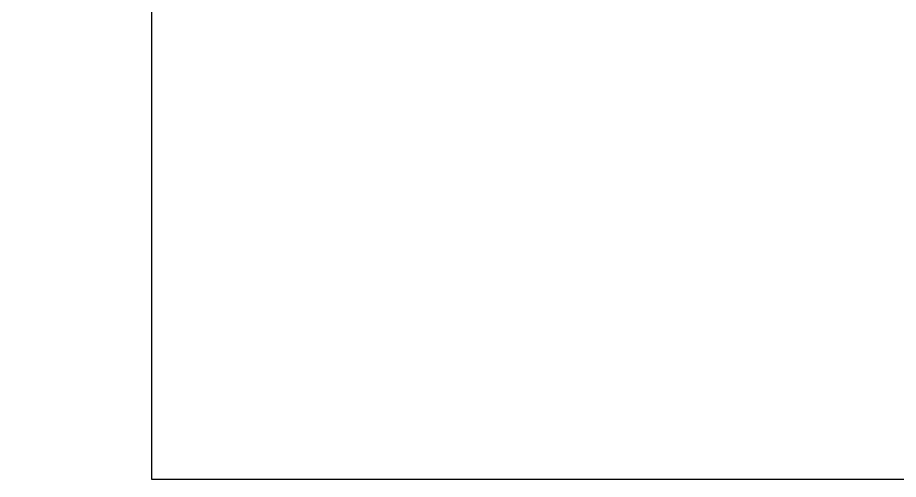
# Model space of a CAD drawing. Header units: millimetres. Extents: x -1544140 to 7445918, y -1294905 to 2019878.
# Drawn here: x 1731705 to 1841713, y -24500 to 33135 of the extents above; entities that cross this region are included whole.
import ezdxf

# ---------------------------------------------------------------- set-up
doc = ezdxf.new("R2010")
doc.units = ezdxf.units.MM
doc.header["$MEASUREMENT"] = 0
doc.styles.add('Annotative', font='GOST Common.ttf')
doc.dimstyles.get("Standard").update_dxf_attribs({"dimtxt": 1000, "dimasz": 100, "dimexe": 100, "dimexo": 0.06, "dimgap": 0.19, "dimtad": 1, "dimdec": 0, "dimzin": 0, "dimdsep": 46, "dimtxsty": 'Annotative', "dimblk": 'ARCHTICK', "dimcen": 0.09, "dimadec": 0, "dimazin": 0, "dimtfac": 1, "dimtdec": 0, "dimtofl": 0, "dimtmove": 0, "dimatfit": 3, "dimldrblk": 'ARCHTICK', "dimfxl": 700, "dimfxlon": 1, "dimtolj": 1, "dimtzin": 0, "dimarcsym": 0})
picture_1 = doc.add_image_def('image5.png', size_in_pixel=(1482, 826))

# ---------------------------------------------------------------- blocks, each defined once
blk = doc.blocks.new('_ArchTick')
at = {"color": 0, "linetype": 'ByBlock', "const_width": 0.15}
blk.add_lwpolyline([(-0.5, -0.5), (0.5, 0.5)], dxfattribs=at)
blk = doc.blocks.new('*D59')
at = {"color": 0, "lineweight": -2, "transparency": 16777216}
for p, q in [((1731760, 273213), (1731760, 274013)), ((1737761, 273913), (1737761, 274013)), ((1737761, 273913), (1731760, 273913))]:
    blk.add_line(p, q, dxfattribs=at)
at = {"layer": 'Defpoints', "color": 0, "transparency": 16777216}
for p in [(1731760, 273913), (1737761, 273913), (1731760, 0)]:
    blk.add_point(p, dxfattribs=at)
at = {"color": 0, "lineweight": -2, "transparency": 16777216, "xscale": 100, "yscale": 100, "zscale": 100, "rotation": 180}
blk.add_blockref('_ArchTick', (1731760, 273913), dxfattribs=at)
at = {"color": 0, "lineweight": -2, "transparency": 16777216, "xscale": 100, "yscale": 100, "zscale": 100}
blk.add_blockref('_ArchTick', (1737761, 273913), dxfattribs=at)
at = {"color": 0, "transparency": 16777216, "insert": (1734760, 274414), "char_height": 1000, "attachment_point": 5, "style": 'Annotative'}
blk.add_mtext('\\A1;6000', dxfattribs=at)

msp = doc.modelspace()

# ---------------------------------------------------------------- dimensions: what is measured, and where the dimension line sits
dim = msp.add_linear_dim(base=(1731760.2, 273913.4), p1=(1737760.5, 273913.4), p2=(1731760.2, 0), dimstyle='Standard', override={"dimtmove": 1})
dim.commit()
dim.dimension.update_dxf_attribs({"geometry": '*D59', "text_midpoint": (1734760.3, 274413.6)})

# ---------------------------------------------------------------- pictures from other files: only their frames are drawn
image = msp.add_image(picture_1, insert=(1748459.4, -24499.6), size_in_units=(203261.5, 113288.8))
image.dxf.flags = 7

doc.saveas('drawing.dxf')
